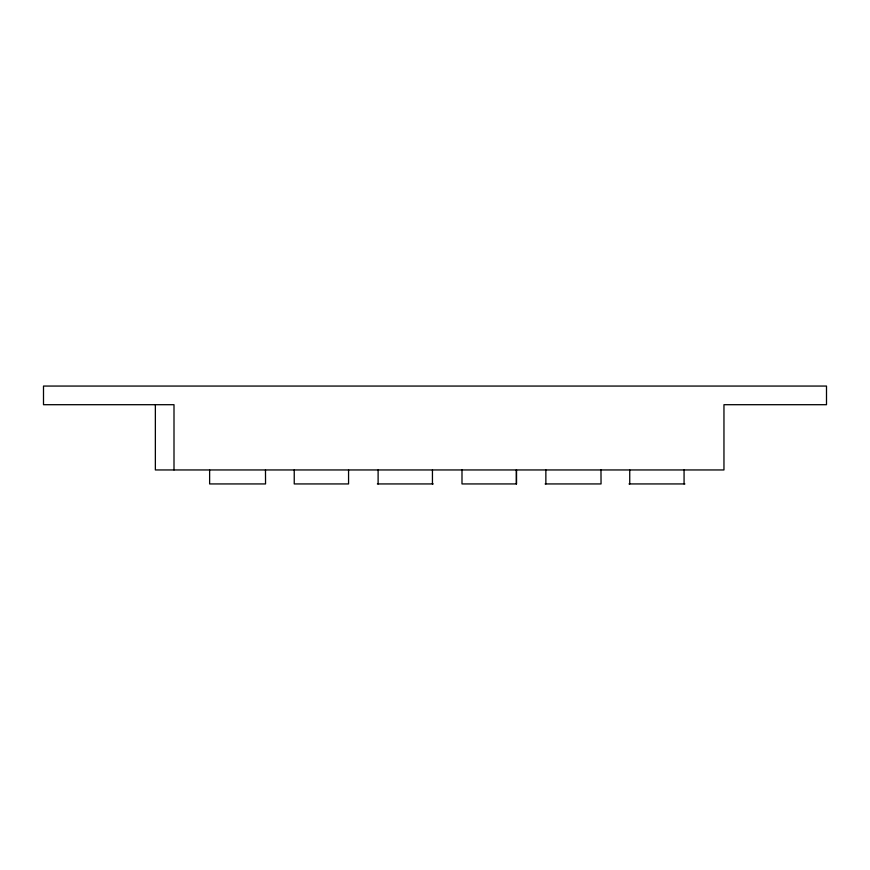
<?xml version="1.0" encoding="UTF-8"?>
<svg xmlns="http://www.w3.org/2000/svg" width="870" height="870" viewBox="0 0 870 870"><rect width="100%" height="100%" fill="white"/><g stroke="black" fill="none" stroke-linecap="round" stroke-linejoin="round"><path stroke-width="1.3" d="M377.373 483.937L433.227 483.937M545.12 483.937L601.05 483.937L600.974 469.952M628.988 483.937L684.918 483.937M684.07 469.952L684.07 483.937M629.739 469.952L629.739 483.937M545.86 469.952L545.86 483.937M516.541 469.952L516.541 483.937L461.992 483.937L461.992 469.952M516.323 469.952L516.323 483.937M432.444 469.952L432.444 483.937M378.113 469.952L378.113 483.937M348.565 469.952L348.565 483.937L294.234 483.937L294.234 469.952M265.481 469.952L265.546 483.937L209.626 483.937L209.626 469.952M174 469.952L174 404.702L43.5 404.702L43.5 386.062L826.5 386.062L826.5 404.702L723.96 404.702L723.96 469.952L155.36 469.952L155.36 404.702"/></g></svg>
